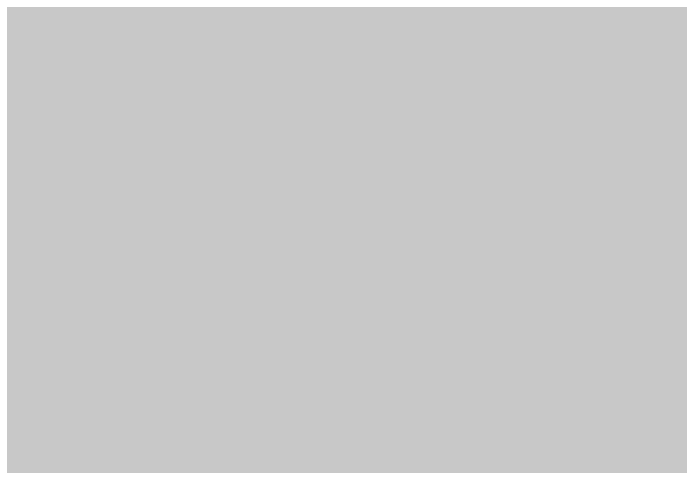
# Model space of a CAD drawing. Header units: millimetres. Extents: x 2043 to 2402, y 736 to 931.
# Drawn here: x 2203.661 to 2205.201, y 804.424 to 805.469 of the extents above; entities that cross this region are included whole.
import ezdxf

# ---------------------------------------------------------------- set-up
doc = ezdxf.new("R2010")
doc.units = ezdxf.units.MM

msp = doc.modelspace()

# ---------------------------------------------------------------- linework, layer by layer
at = {"color": 7, "const_width": 0.1276}
for points in [[(2203.7507, 803.8287), (2203.7507, 807.0025)], [(2203.7507, 803.8287), (2203.7507, 807.0025)], [(2203.9742, 803.5133), (2203.9742, 807.0025)], [(2203.9742, 803.5133), (2203.9742, 807.0025)], [(2204.1977, 803.8287), (2204.1977, 807.0025)], [(2204.1977, 803.8287), (2204.1977, 807.0025)], [(2204.6447, 803.8287), (2204.6447, 807.0025)], [(2204.6447, 803.8287), (2204.6447, 807.0025)], [(2204.8682, 803.5133), (2204.8682, 807.0025)], [(2204.8682, 803.5133), (2204.8682, 807.0025)], [(2205.0917, 803.8287), (2205.0917, 807.0025)], [(2205.0917, 803.8287), (2205.0917, 807.0025)]]:
    msp.add_lwpolyline(points, dxfattribs=at)
at = {"color": 7}
msp.add_solid([(2257.0831, 795.5835), (2257.0831, 811.8395), (2197.1391, 795.5835), (2197.1391, 811.8395)], dxfattribs=at)

doc.saveas('drawing.dxf')
